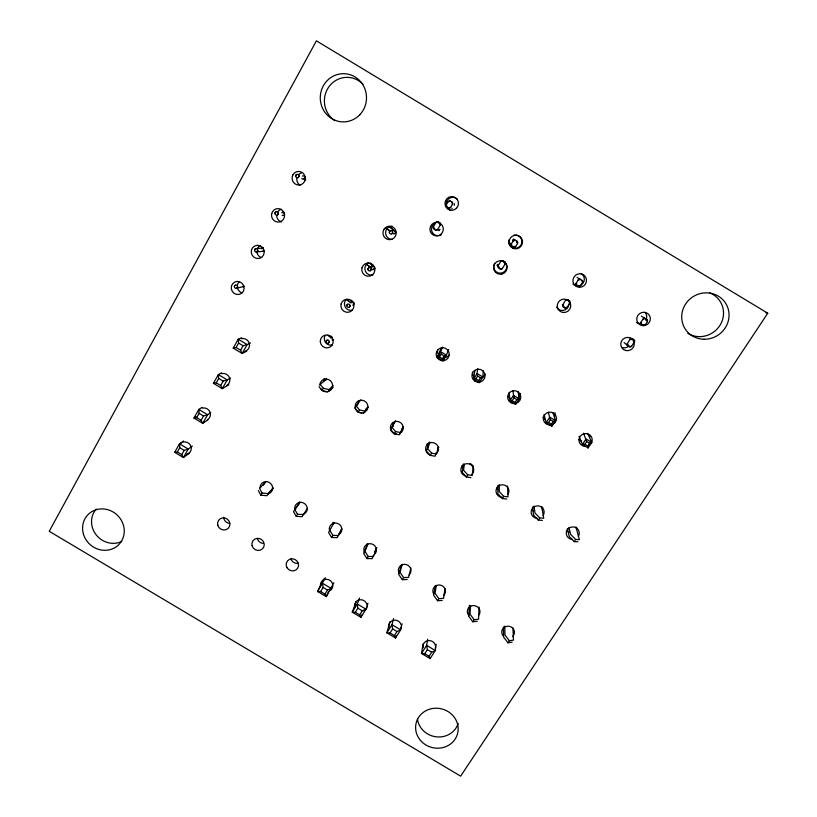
<?xml version="1.0" encoding="UTF-8"?>
<svg xmlns="http://www.w3.org/2000/svg" width="817" height="817" viewBox="0 0 817 817"><rect width="100%" height="100%" fill="white"/><g stroke="black" fill="none" stroke-linecap="round" stroke-linejoin="round"><path stroke-width="1.23" d="M479.068 607.011L478.548 619.225L474.115 619.694L472.777 621.788L468.682 616.202L469.418 605.295M470.561 605.693L470.01 614.129L474.115 619.694M483.317 370.877L482.806 376.984L479.334 382.642L473.615 379.211L474.851 370.53M473.186 465.629L472.287 475.453L467.712 474.779L463.556 470.224L464.342 464.219M477.679 368.773L477.087 373.543L477.618 376.045L475.882 378.874L473.615 379.211L477.087 373.543L482.806 376.984L480.488 377.76L478.752 380.599L479.334 382.642M463.341 463.923L462.197 472.41L466.333 476.985L470.919 477.639M444.959 588.373L443.57 598.33L438.862 598.636L437.534 600.74L433.704 595.317L435.359 585.432M436.186 644.276L435.298 650.536L430.13 658.614L421.48 653.467L423.186 643.602M427.659 639.19L426.637 645.369L427.362 649.638L424.769 653.692L421.48 653.467L426.637 645.369L435.298 650.536L431.693 652.232L429.109 656.276L430.13 658.614M436.237 585.86L435.022 593.234L438.862 598.636M402.076 623.779L400.647 629.866L395.53 637.985L386.88 632.828L389.832 621.798M396.122 635.555L395.53 637.985L394.417 635.585L390.077 633.001L386.88 632.828L391.986 624.699L393.58 618.551M410.89 568.009L408.561 577.425L403.578 577.568L402.26 579.672L398.706 574.412L401.29 565.088M438.269 447.297L436.523 454.027L431.662 453.19L427.791 448.799L429.793 442.222M436.064 452.822L435.175 456.223L430.304 455.396L426.443 450.994L429.17 442.14M402.25 564.2L400.003 572.319L403.578 577.568M367.967 603.273L365.965 609.176L360.91 617.335L352.25 612.168L356.232 601.465M361.737 614.925L360.91 617.335L359.705 614.884L355.364 612.29L352.25 612.168L357.295 604.008L359.48 598.034M376.79 547.645L373.512 556.489L368.253 556.469L364.954 551.383L367.803 544.296M373.461 555.254L372.215 558.593L366.956 558.593L363.667 553.487L367.64 543.622M374.697 551.914L375.943 548.575M448.594 349.523L446.439 355.15L443.008 360.828L437.279 357.397L441.374 348.226M444.387 357.315L443.008 360.828L442.354 358.745L439.485 357.029L437.279 357.397L442.63 347.327M333.857 582.756L326.259 596.665L317.588 591.498L323.634 579.11M328.352 592.1L326.259 596.665L324.952 594.153L320.611 591.559L317.588 591.498L325.309 577.65M403.363 426.872L400.728 432.581L395.581 431.57L391.986 427.352L395.438 420.663M403.138 426.709L399.401 434.787L394.233 433.796L390.659 429.558L394.744 421.674M341.863 528.803L338.442 535.543L332.907 535.36L329.874 530.427M341.189 529.743L337.155 537.657L331.62 537.484L328.597 532.541L334.061 522.543M234.356 286.624L235.143 285.204M254.526 250.288L255.323 248.838M274.982 213.411L275.799 211.95M295.734 176.012L296.561 174.532M236.807 288.095L237.594 286.675M256.987 251.769L257.794 250.319M277.463 214.912L278.28 213.441M298.236 177.514L299.063 176.033M189.564 453.057L183.457 457.561L174.695 452.332L179.485 443.815L183.611 440.986M228.811 384.817L222.316 388.647L213.431 383.336L218.353 374.574L221.652 372.828M246.714 351.198L242.159 353.465L233.213 348.113L238.207 339.229L241.689 337.717M174.695 452.332L177.36 452.026L179.76 447.757L179.485 443.815L188.257 449.054L192.373 446.082M210.755 412.677L207.62 414.719L198.786 409.44L193.935 418.079L196.662 417.671L199.093 413.341L198.786 409.44L202.013 407.458M213.431 383.336L216.239 382.836L218.711 378.445L218.353 374.574L227.249 379.905L230.537 378.036M233.213 348.113L236.093 347.511L238.595 343.058L238.207 339.229L247.163 344.59L250.513 343.007M181.752 454.64L184.152 450.381L188.257 449.054L183.457 457.561L181.752 454.64L177.36 452.026M207.927 419.887L202.749 423.349L201.084 420.316L203.525 415.986L207.62 414.719L202.749 423.349L193.935 418.079L196.07 416.731M220.692 385.501L223.164 381.11L227.249 379.905L222.316 388.647L220.692 385.501L216.239 382.836M240.576 350.197L243.078 345.744L247.163 344.59L242.159 353.465L240.576 350.197L236.093 347.511M329.271 341.659L328.454 343.058A1.654 1.614 53.7 0 1 326.014 341.588L326.831 340.189M346.817 305.681L347.633 304.261M367.916 269.263L368.743 267.813M389.311 232.304L390.169 230.843M349.278 307.161L350.095 305.742M370.387 270.744L371.224 269.304M391.813 233.805L392.66 232.345M273.092 488.495L266.945 495.715L260.848 495.214L262.104 493.07L259.612 488.454L265.964 481.427M332.723 386.982L327.74 391.864L322 390.526L323.307 388.279L320.284 384.388L326.361 378.945M433.398 226.789L435.982 222.387A1.705 1.675 -79.1 0 1 438.29 221.785L439.73 222.653A1.705 1.675 -78.7 0 1 440.302 224.992L437.718 229.393L435.41 229.996L433.97 229.128A1.705 1.675 -80 0 1 433.398 226.789L435.41 229.996A1.705 1.675 -79.6 0 0 437.718 229.393M446.368 204.689L448.114 201.728A1.726 1.685 -75.8 0 1 450.433 201.115L451.872 201.983A1.716 1.685 -75.4 0 1 452.455 204.342L450.708 207.304L448.4 207.906L446.95 207.038L446.368 204.689A1.716 1.685 -76.2 0 0 446.95 207.038M307.529 508.297L302.065 516.691L296.244 516.364L297.521 514.22L294.753 509.451L299.88 502.261M367.987 407.121L363.585 413.341L358.132 412.166L359.46 409.94L356.151 405.875L360.808 399.911M440.373 350.473L442.324 347.235M439.485 357.029L441.211 354.18L440.71 351.708L446.439 355.15L444.07 355.906L442.354 358.745M331.62 537.484L332.907 535.36M394.233 433.796L395.581 431.57M498.156 265.78L500.801 261.409A1.705 1.675 -54.8 0 1 503.119 260.817L504.559 261.685A1.705 1.675 -54.2 0 1 505.11 264.014L502.475 268.374A1.695 1.675 -53.8 0 1 500.157 268.967L498.717 268.099A1.695 1.675 -54.4 0 1 498.156 265.78L500.157 268.967L502.475 268.374M511.401 243.864L513.178 240.923A1.716 1.685 -56.1 0 1 515.517 240.321L516.957 241.199A1.716 1.685 -55.7 0 1 517.508 243.537L515.731 246.468A1.716 1.685 -55.5 0 1 513.403 247.061L511.963 246.193L511.401 243.864A1.716 1.685 -56 0 0 511.963 246.193M320.611 591.559L323.113 587.454L322.572 583.297L331.263 588.475L327.454 590.048L324.952 594.153M366.956 558.593L368.253 556.469M430.304 455.396L431.662 453.19M355.364 612.29L357.887 608.205L357.295 604.008L365.965 609.176L362.237 610.789L359.705 614.884M562.811 304.7L565.507 300.37A1.705 1.675 -36 0 1 567.846 299.788L569.275 300.656A1.705 1.675 -35.7 0 1 569.817 302.964L567.121 307.294A1.705 1.675 -34.8 0 1 564.792 307.866L563.352 307.008A1.705 1.675 -35.1 0 1 562.811 304.7L564.792 307.866L567.121 307.294M576.322 282.968L578.14 280.057L580.489 279.465L581.929 280.333L582.46 282.662L580.652 285.572A1.716 1.675 -38.9 0 1 578.303 286.154L576.863 285.286A1.716 1.675 -39.2 0 1 576.322 282.968L576.863 285.286M509.175 392.323L509.91 401.004L512.249 400.708L514.005 397.889L512.902 390.567M466.333 476.985L467.712 474.779M515.629 404.435L509.91 401.004L513.423 395.367L519.142 398.798L515.629 404.435L515.108 402.424L516.865 399.605L519.142 398.798L518.111 391.445M390.077 633.001L392.64 628.927L391.986 624.699L400.647 629.866L396.98 631.521L394.417 635.585M544.02 414.546L546.175 422.777L548.575 422.522L550.352 419.713L548.34 412.34M497.829 485.512L497.921 493.805L502.332 498.554L503.721 496.358L508.011 496.859L507.5 486.054M551.884 426.198L555.448 420.592L549.729 417.16L546.175 422.777L551.884 426.198L551.434 424.237L553.211 421.429L555.448 420.592L552.895 412.452M627.364 343.559L630.111 339.259L632.46 338.698L633.9 339.555A1.716 1.665 -28 0 1 634.411 341.853L631.664 346.142L629.315 346.714L627.885 345.846A1.716 1.654 -27.4 0 1 627.364 343.559L629.315 346.714A1.716 1.654 -27.3 0 0 631.664 346.142M641.141 322.01L642.989 319.12A1.726 1.665 -31.2 0 1 645.348 318.548L646.788 319.416L647.309 321.724L645.461 324.604A1.726 1.665 -30.7 0 1 643.102 325.186L641.662 324.318L641.141 322.01A1.726 1.665 -30.8 0 0 641.662 324.318M579.079 436.258L582.409 444.519L584.87 444.305L586.667 441.517L583.522 433.184M532.521 507.04L533.613 515.19L538.301 520.092L539.71 517.917L543.713 518.244L541.742 506.469M588.117 447.951L591.712 442.375L586.003 438.943L582.409 444.519L588.117 447.951L587.729 446.021L589.527 443.233L591.712 442.375L587.689 433.429M503.405 626.864L503.619 637.076L507.98 642.816L509.348 640.732L513.495 640.099L512.964 628.099M567.335 528.528L569.265 536.544L574.239 541.62L575.658 539.455L579.376 539.608L575.934 526.873M767.755 313.217L460.645 776.15L49.245 531.305L316.404 40.85L767.755 313.217L765.6 312.554M300.115 502.261L293.497 511.575L296.244 516.364M367.813 407.029L364.903 411.125L359.46 409.94M357.969 404.068L354.844 408.102L358.132 412.166M273.164 487.759L268.19 493.58L262.104 493.07M263.156 485.278L264.749 483.511M333.173 385.624L329.047 389.638L323.307 388.279M304.578 177.044L305.303 176.789M448.114 201.728L450.433 201.115M435.982 222.387L438.29 221.785L440.302 224.992M513.178 240.923L515.517 240.321M513.403 247.061L515.731 246.468M500.801 261.409L503.119 260.817L505.11 264.014M578.303 286.154L580.652 285.572M565.507 300.37L567.846 299.788L569.817 302.964M642.989 319.12L645.348 318.548L641.376 316.138M643.102 325.186L645.461 324.604M236.419 288.258A1.665 1.603 62.9 0 0 237.104 285.501A1.665 1.603 62.9 0 0 234.408 286.195A1.665 1.603 62.9 0 0 236.419 288.258L243.803 286.532M331.957 337.738L328.669 335.552M507.98 642.816L512.147 642.162M472.777 621.788L477.21 621.298M256.181 251.983L263.043 251.289M348.992 300.993L348.665 301.024A16.585 2.053 30.3 0 0 346.898 299.747M256.14 248.623L263.013 248.031M369.968 263.094L372.47 265.75A1.614 1.542 -49.5 0 0 371.327 267.721L368.406 265.78A15.86 1.389 30.6 0 0 366.7 264.606M437.534 600.74L442.242 600.413M389.801 230.527L389.474 230.547A16.82 0.858 30.8 0 0 385.563 228.025M390.546 227.555L393.191 230.016A1.634 1.552 -58.2 0 0 392.211 230.792M402.26 579.672L407.244 579.519M574.239 541.62L577.966 541.763M297.521 514.22L303.332 514.567M538.301 520.092L542.314 520.409M502.332 498.554L506.632 499.034M199.093 413.341L203.525 415.986M196.662 417.671L201.084 420.316M179.76 447.757L184.152 450.381M323.113 587.454L327.454 590.048M357.887 608.205L362.237 610.789M392.64 628.927L396.98 631.521M427.362 649.638L431.693 652.232M424.769 653.692L429.109 656.276M470.071 463.566L472.185 464.832M323.961 378.904L326.085 380.171M238.595 343.058L243.078 345.744M218.711 378.445L223.164 381.11M513.311 238.993L514.7 239.83A1.644 1.624 -56.4 0 0 513.474 239.647M438.086 230.047L439.178 230.711M562.341 304.843L563.434 305.507M441.211 354.18L444.07 355.906M477.618 376.045L480.488 377.76M514.005 397.889L516.865 399.605M550.352 419.713L553.211 421.429M586.667 441.517L589.527 443.233M475.882 378.874L478.752 380.599M512.249 400.708L515.108 402.424M548.575 422.522L551.434 424.237M584.87 444.305L587.729 446.021M577.088 277.412L580.489 279.465A1.716 1.675 -39.7 0 0 578.14 280.057M390.25 230.976L388.963 230.271A15.972 0.807 30.8 0 0 387.217 229.128M370.795 267.139L368.927 266.025A16.697 1.46 30.6 0 0 367.129 264.79M373.4 265.678L370.479 263.35M624.096 342.517L627.538 345.581M575.658 539.455L570.674 534.389L568.989 527.568M539.71 517.917L535.002 513.025L534.032 506.091M351.361 300.258L352.045 300.993A1.603 1.522 -40.4 0 0 350.912 302.933L348.134 300.799A15.748 1.951 30.3 0 0 346.459 299.584M503.721 496.358L499.299 491.63L499.187 484.573M373.614 268.609L374.053 269.171A1.614 1.603 -49 0 0 374.646 268.579M318.987 386.615L322 390.526M509.348 640.732L504.967 635.013L504.753 626.118M328.138 335.348L330.783 337.666A1.593 1.501 -32.6 0 1 331.191 336.175M634.411 341.853L632.46 338.698A1.716 1.665 -28.1 0 0 630.111 339.259M258.366 490.598L260.848 495.214M451.872 201.983L452.455 204.342M516.957 241.199L517.508 243.537M303.781 178.474L305.476 180.057A1.644 1.399 -69.3 0 0 305.844 179.781M497.165 264.841L497.206 265.637L498.033 264.279A1.634 1.614 -54.8 0 0 497.808 264.974M646.788 319.416A1.726 1.665 -31.1 0 1 647.309 321.724M581.929 280.333A1.716 1.675 -39.4 0 1 582.46 282.662M576.639 283.867A1.644 1.614 -39.6 0 1 575.393 284.01M510.717 244.865A1.644 1.614 -56.2 0 1 510.758 243.221M512.463 240.402A1.644 1.624 -56.4 0 1 513.076 239.81M514.302 246.315A1.644 1.614 -55.8 0 1 513.485 246.53M516.824 241.669A1.644 1.624 -55.9 0 1 516.793 242.516M498.299 266.301A1.634 1.614 -54.8 0 1 497.9 265.699M454.181 203.627A1.654 1.624 -75 0 1 454.15 205.271M450.708 207.304A1.716 1.685 -75.8 0 1 448.4 207.906M452.209 208.458A1.654 1.624 -75.3 0 1 451.872 208.713M439.985 229.332A1.634 1.614 -78.9 0 1 439.485 229.863M302.351 176.084A1.675 1.614 80.8 0 1 304.557 176.707A1.675 1.614 80.8 0 1 303.975 178.984A1.675 1.614 80.8 0 1 301.769 178.361M393.222 230.751A1.654 1.624 88.3 0 1 395.357 231.252A1.654 1.624 88.3 0 1 395.05 233.468A1.654 1.624 88.3 0 1 392.865 233.345M394.815 233.407A1.644 1.614 -70.2 0 0 395.632 231.987L391.047 227.82A16.83 0.807 30.8 0 0 389.209 226.626M281.814 212.675A1.654 1.593 74.9 0 1 283.979 212.594A1.654 1.593 74.9 0 1 284.275 214.8A1.654 1.593 74.9 0 1 282.161 215.269M282.866 212.931A1.634 1.511 -80.2 0 1 283.182 212.665M374.758 267.68A1.634 1.614 76.6 0 1 372.052 269.222M371.643 267.639A1.634 1.614 76.6 0 1 372.072 266.914M372.399 266.659A1.634 1.614 76.6 0 1 374.594 267.282M264.412 250.492A1.634 1.583 68.9 0 1 262.635 251.227M261.644 248.828A1.634 1.583 68.9 0 1 263.421 248.092M263.003 248.623A1.614 1.491 -83.8 0 1 263.319 248.368M354.21 303.914A1.614 1.593 64 0 1 352.658 305.088M351.29 302.647A1.614 1.593 64 0 1 353.465 302.086M354.057 302.688A1.614 1.593 64 0 1 354.21 303.087M244.181 286.379A1.624 1.563 63.3 0 1 242.608 286.348M326.014 341.588A1.654 1.614 53.7 0 1 328.454 340.219A1.654 1.614 53.7 0 1 328.454 343.058M333.54 339.525A1.603 1.573 54.3 0 1 332.008 339.913M330.885 337.942A1.603 1.573 54.3 0 1 332.008 336.829M396.725 434.113A6.475 6.352 26.3 0 1 390.751 425.402A6.475 6.352 26.3 0 1 400.994 422.971A6.475 6.352 26.3 0 1 399.962 433.347M403.424 427.74A6.332 6.209 26.2 0 1 402.107 428.7M393.518 426.198A6.332 6.209 26.2 0 1 392.711 423.063M294.927 509.9A6.352 6.097 32.5 0 1 299.318 502.486A6.352 6.097 32.5 0 1 307.029 507.091A6.352 6.097 32.5 0 1 302.627 514.506M299.359 503.65A6.209 5.964 32.6 0 1 299.134 502.087M585.34 446.439A6.638 6.434 -10.7 0 1 579.253 438.157A6.638 6.434 -10.7 0 1 589.139 434.511A6.638 6.434 -10.7 0 1 590.099 444.683M589.997 435.318A6.485 6.291 -11.1 0 1 589.711 436.942M581.612 441.18A6.485 6.291 -11.1 0 1 578.773 439.485M537.443 518.407A6.516 6.281 1.3 0 1 531.275 510.829A6.516 6.281 1.3 0 1 540.068 506.305A6.516 6.281 1.3 0 1 543.182 515.456M542.774 507.5A6.362 6.148 1 0 1 542.09 508.96M533.338 510.931A6.362 6.148 1 0 1 532.051 509.92M391.976 239.412A6.597 6.485 87.7 0 1 385.563 232.743A6.597 6.485 87.7 0 1 392.099 226.217M364.658 552.68A6.342 6.087 23 0 1 366.547 544.663A6.342 6.087 23 0 1 374.993 546.042A6.342 6.087 23 0 1 374.564 554.294M367.548 545.49A6.199 5.954 23 0 1 366.935 544.03M551.424 424.871A6.628 6.465 -9.5 0 1 543.448 417.293A6.628 6.465 -9.5 0 1 553.906 413.382A6.628 6.465 -9.5 0 1 553.038 424.268M554.968 412.728A6.475 6.322 -10 0 1 554.855 416.006M545.256 419.611A6.475 6.322 -10 0 1 542.968 417.242M263.329 543.397A6.158 5.862 33.7 0 1 257.426 538.791M568.979 304.098A6.638 6.505 -35.5 0 1 556.571 307.172M389.015 627.446A6.281 5.954 18.7 0 1 393.518 620.287A6.281 5.954 18.7 0 1 401.127 624.831M401.321 626.394A6.281 5.954 18.7 0 1 400.453 629.356M202.422 408.091A6.424 6.148 47.8 0 1 207.406 419.754M581.265 273.624A6.689 6.536 -40.1 0 1 580.836 285.062M579.212 285.695A6.689 6.536 -40.1 0 1 572.88 283.897M513.76 235.245A6.679 6.567 -56 0 1 521.889 241.168A6.679 6.567 -56 0 1 514.547 248.297A6.679 6.567 -56 0 1 508.971 239.892M645.001 312.298A6.72 6.505 -31.7 0 1 645.685 320.233M641.498 323.215A6.72 6.505 -31.7 0 1 636.494 322.48M332.856 585.544A6.281 5.974 25.9 0 1 329.741 590.64M320.621 586.637A6.281 5.974 25.9 0 1 325.013 579.416A6.281 5.974 25.9 0 1 332.642 583.971M628.906 346.03A6.659 6.465 -27.8 0 1 622.452 347.593M630.316 338.197A6.659 6.465 -27.8 0 1 630.908 339.78M229.791 523.38A6.168 5.862 37.4 0 1 223.644 517.222M399.166 573.289A6.342 6.076 18.6 0 1 401.106 565.313A6.342 6.076 18.6 0 1 409.552 566.692A6.342 6.076 18.6 0 1 409.082 574.913M261.603 257.631A6.526 6.311 68.7 0 1 256.844 251.299M257.651 248.062A6.526 6.311 68.7 0 1 259.949 245.713M372.889 274.961A6.526 6.424 76.1 0 1 368.089 262.951M433.643 593.877A6.352 6.056 14.7 0 1 435.624 585.932A6.352 6.056 14.7 0 1 444.091 587.331A6.352 6.056 14.7 0 1 443.57 595.511M485.043 374.084A6.434 6.373 -2.6 0 1 481.948 377.883M474.217 376.708A6.434 6.373 -2.6 0 1 472.43 372.164M502.312 497.359A6.495 6.301 4.8 0 1 496.113 489.771A6.495 6.301 4.8 0 1 504.865 485.206A6.495 6.301 4.8 0 1 508.021 494.387M497.706 489.342A6.352 6.168 4.5 0 1 496.736 488.035M332.223 344.988A6.403 6.281 54.3 0 1 325.105 335.532M469.06 615.742A6.362 6.046 11.4 0 1 468.876 607.552A6.362 6.046 11.4 0 1 477.394 606.827A6.362 6.046 11.4 0 1 479.068 614.884M520.235 393.416A6.454 6.342 -7.8 0 1 518.213 397.859M510.4 398.686A6.454 6.342 -7.8 0 1 508.113 396.316M465.476 476.035A6.485 6.322 9.9 0 1 461.472 467.13A6.485 6.322 9.9 0 1 471.113 464.904A6.485 6.322 9.9 0 1 471.766 474.575M462.361 467.447A6.342 6.189 9.6 0 1 461.758 465.935M449.421 354.629A6.424 6.393 16.2 0 1 443.805 357.703M439.301 355.742A6.424 6.393 16.2 0 1 437.738 349.543M281.467 221.979A6.597 6.383 74.7 0 1 276.687 215.586M277.514 212.308A6.597 6.383 74.7 0 1 281.375 209.275M503.476 636.29A6.373 6.025 8.5 0 1 503.711 627.762A6.373 6.025 8.5 0 1 512.708 628.13A6.373 6.025 8.5 0 1 512.453 636.657M361.471 412.993A6.485 6.352 36.1 0 1 355.681 403.751A6.485 6.352 36.1 0 1 366.455 402.607A6.485 6.352 36.1 0 1 363.136 412.81M367.64 408.051A6.332 6.209 36.3 0 1 366.118 408.633M358.224 402.413A6.332 6.209 36.3 0 1 358.449 400.8M352.413 310.215A6.465 6.352 63.7 0 1 346.285 299.349M183.314 442.079A6.383 6.066 45.3 0 1 191.045 446.685A6.383 6.066 45.3 0 1 186.807 454.191M179.607 444.877A6.383 6.066 45.3 0 1 181.834 442.661M423.175 647.82A6.291 5.944 15.5 0 1 427.72 640.691A6.291 5.944 15.5 0 1 435.328 645.236M435.512 646.788A6.291 5.944 15.5 0 1 435.277 648.33M446.378 205.68A6.699 6.567 -75 0 1 457.489 199.307M450.933 210.449A6.699 6.567 -75 0 1 447.001 207.304M241.423 338.687A6.536 6.301 55 0 1 249.308 343.406A6.536 6.301 55 0 1 244.896 351.228M221.785 373.624A6.475 6.23 50.9 0 1 226.779 385.42M367.109 605.979A6.281 5.964 22.2 0 1 363.953 611.055M354.833 607.051A6.281 5.964 22.2 0 1 359.276 599.862A6.281 5.964 22.2 0 1 366.904 604.417M504.998 261.981A6.618 6.536 -54.2 0 1 505.161 270.876A6.618 6.536 -54.2 0 1 496.338 271.918A6.618 6.536 -54.2 0 1 494.642 263.207M441.16 234.877A6.638 6.536 -79.1 0 1 432.275 232.355A6.638 6.536 -79.1 0 1 434.807 223.327M329.496 530.55A6.342 6.087 27.7 0 1 333.418 523.319A6.342 6.087 27.7 0 1 341.271 526.751A6.342 6.087 27.7 0 1 338.708 534.584M333.162 523.85A6.199 5.964 27.7 0 1 332.948 522.288M430.283 454.946A6.475 6.342 17 0 1 426.239 446.021A6.475 6.342 17 0 1 435.849 443.774A6.475 6.342 17 0 1 436.554 453.486M438.903 447.124A6.332 6.199 16.8 0 1 437.871 448.39M427.955 446.838A6.332 6.199 16.8 0 1 427.158 443.713M300.053 185.153A6.669 6.444 80.6 0 1 297.01 177.646M298.665 174.664A6.669 6.444 80.6 0 1 301.555 172.959M260.092 487.626A6.362 6.097 37.1 0 1 265.739 481.632A6.362 6.097 37.1 0 1 272.51 486.922A6.362 6.097 37.1 0 1 268.027 493.836M242.016 292.792A6.465 6.24 63.1 0 1 237.512 288.197M237.461 284.878A6.465 6.24 63.1 0 1 239.054 282.018M572.543 539.434A6.526 6.26 -1.3 0 1 566.395 531.877A6.526 6.26 -1.3 0 1 575.239 527.373A6.526 6.26 -1.3 0 1 578.303 536.493M577.129 528.078A6.383 6.117 -1.5 0 1 576.434 529.539M569.153 532.143A6.383 6.117 -1.5 0 1 566.355 530.468M298.409 563.24A6.148 5.852 29.8 0 1 290.954 558.787M319.753 385.297A6.495 6.342 44.5 0 1 328.363 379.445A6.495 6.342 44.5 0 1 331.099 389.668A6.495 6.342 44.5 0 1 320.621 388.524M333.132 387.37A6.352 6.209 44.9 0 1 331.62 387.963M323.716 381.733A6.352 6.209 44.9 0 1 324.553 378.608M121.774 541.457A21.038 19.649 42.6 0 1 96.181 534.859A21.038 19.649 42.6 0 1 96.263 509.011M458.153 723.464A20.915 19.516 14.7 0 1 436.166 736.822A20.915 19.516 14.7 0 1 417.405 718.5M709.881 292.935A23.387 22.406 -31.7 0 1 720.717 324.063A23.387 22.406 -31.7 0 1 687.791 333.418M334.643 120.579A23.519 22.58 -88.9 0 1 329.465 86.04A23.519 22.58 -88.9 0 1 362.993 84.263M295.958 175.155A1.726 1.665 80.4 0 0 297.408 177.738A1.726 1.665 80.4 0 0 298.838 175.175A1.726 1.665 80.4 0 0 295.958 175.155M389.546 231.456A1.705 1.675 87.5 0 0 390.975 234.03A1.705 1.675 87.5 0 0 392.446 231.487A1.705 1.675 87.5 0 0 389.546 231.456M275.033 212.971A1.705 1.644 74.4 0 0 277.075 215.075A1.705 1.644 74.4 0 0 277.79 212.236A1.705 1.644 74.4 0 0 275.033 212.971M368.14 268.415A1.685 1.654 75.6 0 0 369.56 270.958A1.685 1.654 75.6 0 0 371.01 268.456A1.685 1.654 75.6 0 0 368.14 268.415M254.577 249.849A1.685 1.624 68.5 0 0 256.599 251.922A1.685 1.624 68.5 0 0 257.304 249.134A1.685 1.624 68.5 0 0 254.577 249.849M346.868 305.252A1.665 1.634 63.1 0 0 348.879 307.325A1.665 1.634 63.1 0 0 349.625 304.557A1.665 1.634 63.1 0 0 346.868 305.252M383.867 229.485A6.761 6.638 87.1 0 0 389.525 239.687A6.761 6.638 87.1 0 0 395.367 229.618A6.761 6.638 87.1 0 0 383.867 229.485M252.096 545.756A6.291 5.985 33.6 0 0 262.492 548.85A6.291 5.985 33.6 0 0 259.602 538.587A6.291 5.985 33.6 0 0 252.096 545.756M563.761 312.502A6.791 6.659 -35 0 0 569.96 302.556A6.791 6.659 -35 0 0 558.277 302.361A6.791 6.659 -35 0 0 563.761 312.502M579.467 287.288A6.853 6.699 -39.7 0 0 585.728 277.239A6.853 6.699 -39.7 0 0 573.973 277.065A6.853 6.699 -39.7 0 0 579.467 287.288M517.345 248.603A6.842 6.72 -55.8 0 0 520.695 237.257A6.842 6.72 -55.8 0 0 509.308 240.167A6.842 6.72 -55.8 0 0 517.345 248.603M643.234 325.697A6.883 6.659 -31.4 0 0 649.617 315.73A6.883 6.659 -31.4 0 0 637.822 315.525A6.883 6.659 -31.4 0 0 643.234 325.697M625.475 350.442A6.822 6.618 -27.4 0 0 634.145 342.456A6.822 6.618 -27.4 0 0 622.962 339.249A6.822 6.618 -27.4 0 0 625.475 350.442M217.792 525.29A6.301 5.985 37.3 0 0 228.178 528.385A6.301 5.985 37.3 0 0 225.247 518.09A6.301 5.985 37.3 0 0 217.792 525.29M251.452 250.125A6.679 6.454 68.3 0 0 259.479 258.376A6.679 6.454 68.3 0 0 262.267 247.285A6.679 6.454 68.3 0 0 251.452 250.125M362.002 267.782A6.679 6.577 75.3 0 0 370.009 276.075A6.679 6.577 75.3 0 0 373.022 264.953A6.679 6.577 75.3 0 0 362.002 267.782M475.055 381.253A6.587 6.516 -1.6 0 0 485.073 375.84A6.587 6.516 -1.6 0 0 475.32 369.968A6.587 6.516 -1.6 0 0 475.055 381.253M320.284 341.271A6.556 6.424 53.8 0 0 329.986 347.102A6.556 6.424 53.8 0 0 329.986 335.828A6.556 6.424 53.8 0 0 320.284 341.271M510.758 402.689A6.607 6.495 -7.1 0 0 520.817 397.307A6.607 6.495 -7.1 0 0 511.085 391.445A6.607 6.495 -7.1 0 0 510.758 402.689M436.962 357.366A6.577 6.536 17.1 0 0 448.349 357.601A6.577 6.536 17.1 0 0 442.834 347.674A6.577 6.536 17.1 0 0 436.962 357.366M271.724 213.543A6.75 6.526 74.3 0 0 279.802 221.877A6.75 6.526 74.3 0 0 282.651 210.633A6.75 6.526 74.3 0 0 271.724 213.543M341.108 303.944A6.607 6.495 63 0 0 349.073 312.145A6.607 6.495 63 0 0 352.025 301.177A6.607 6.495 63 0 0 341.108 303.944M456.407 208.315A6.863 6.72 -75.2 0 0 453.598 196.826A6.863 6.72 -75.2 0 0 445.204 205.149A6.863 6.72 -75.2 0 0 456.407 208.315M501.934 274.042A6.771 6.689 -54 0 0 505.233 262.798A6.771 6.689 -54 0 0 493.917 265.668A6.771 6.689 -54 0 0 501.934 274.042M441.282 233.979A6.791 6.689 -79.5 0 0 438.453 222.592A6.791 6.689 -79.5 0 0 430.13 230.823A6.791 6.689 -79.5 0 0 441.282 233.979M292.946 174.797A6.832 6.597 80.3 0 0 298.716 185.071A6.832 6.597 80.3 0 0 304.384 174.879A6.832 6.597 80.3 0 0 292.946 174.797M231.456 286.195A6.618 6.383 62.8 0 0 239.442 294.365A6.618 6.383 62.8 0 0 242.179 283.417A6.618 6.383 62.8 0 0 231.456 286.195M287.002 567.682A6.291 5.974 29.8 0 0 297.756 568.081A6.291 5.974 29.8 0 0 292.333 558.808A6.291 5.974 29.8 0 0 287.002 567.682M83.467 534.216A21.508 20.047 42.5 0 0 118.628 544.806A21.508 20.047 42.5 0 0 108.161 509.808A21.508 20.047 42.5 0 0 83.467 534.216M421.541 741.56A21.375 19.904 14.8 0 0 457.336 734.442A21.375 19.904 14.8 0 0 431.774 708.635A21.375 19.904 14.8 0 0 421.541 741.56M704.009 339.249A23.959 22.937 -31.4 0 0 726.538 304.823A23.959 22.937 -31.4 0 0 685.586 304.047A23.959 22.937 -31.4 0 0 704.009 339.249M359.725 114.819A24.102 23.121 -89.2 0 0 349.39 74.5A24.102 23.121 -89.2 0 0 321.05 104.025A24.102 23.121 -89.2 0 0 359.725 114.819"/></g></svg>
